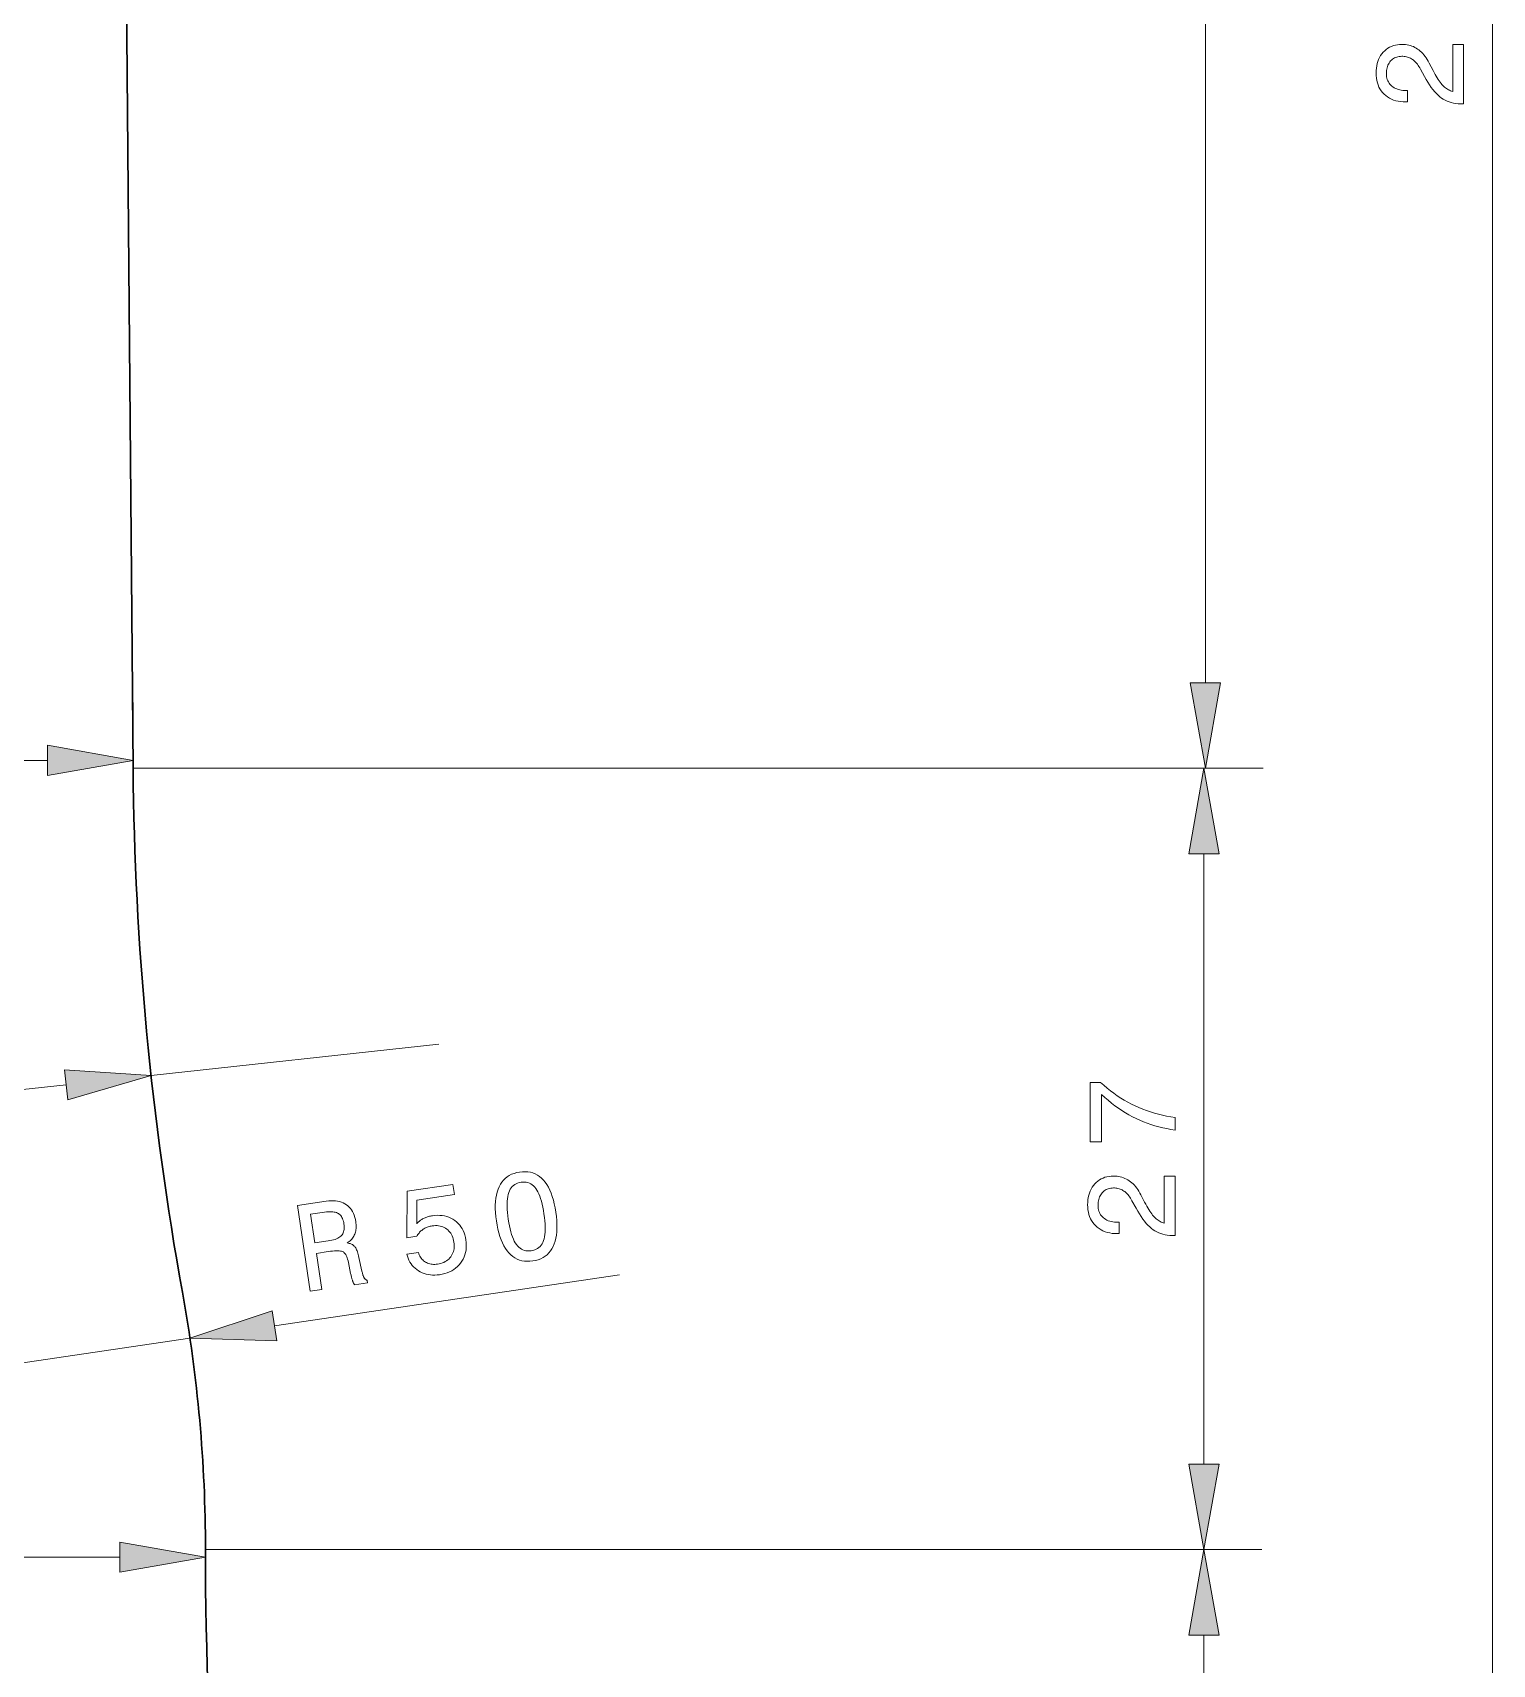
# Model space of a CAD drawing. Extents: x 0 to 297, y 0 to 529.
# Drawn here: x 161.9 to 212.4, y 182.9 to 239.3 of the extents above; entities that cross this region are included whole.
import ezdxf

# ---------------------------------------------------------------- set-up
doc = ezdxf.new("R2010")
doc.units = 0

msp = doc.modelspace()

# ---------------------------------------------------------------- linework, layer by layer
at = {"color": 7, "lineweight": 13}
for p, q in [((212.369, 149.806), (212.369, 344.897)), ((202.45, 216.806), (202.45, 267.897)), ((134.75, 214.125), (162.441, 214.125)), ((165.396, 213.852), (204.402, 213.852)), ((165.396, 213.852), (204.45, 213.852)), ((202.402, 189.806), (202.402, 210.897)), ((163.079, 202.916), (139.746, 200.384)), ((167.896, 186.852), (204.402, 186.852)), ((167.896, 186.852), (204.402, 186.852)), ((132.25, 186.589), (164.941, 186.589)), ((202.402, 157.806), (202.402, 183.897))]:
    msp.add_line(p, q, dxfattribs=at)
at = {"color": 7, "lineweight": 30}
msp.add_line((164.896, 270.852), (165.396, 213.852), dxfattribs=at)
at = {"color": 7, "lineweight": 13, "ltscale": 0.056835}
msp.add_line((165.396, 213.852), (165.396, 216.125), dxfattribs=at)
at = {"color": 7, "lineweight": 13, "ltscale": 0.25}
for p, q in [((175.958, 204.313), (166.017, 203.235)), ((157.467, 192.693), (167.36, 194.153))]:
    msp.add_line(p, q, dxfattribs=at)
at = {"color": 7, "lineweight": 13, "ltscale": 0.30114}
msp.add_line((170.282, 194.585), (182.199, 196.344), dxfattribs=at)
at = {"color": 7, "lineweight": 13, "ltscale": 0.056581}
msp.add_line((167.896, 186.852), (167.896, 184.589), dxfattribs=at)
at = {"color": 7, "lineweight": 13}
for points in [[(211.369, 236.81), (211.356, 236.81), (211.268, 236.812), (211.184, 236.819), (211.102, 236.829), (211.023, 236.843), (210.948, 236.862), (210.875, 236.885), (210.805, 236.912), (210.738, 236.943), (210.674, 236.978), (210.613, 237.017), (210.553, 237.062), (210.494, 237.113), (210.434, 237.171), (210.375, 237.235), (210.316, 237.307), (210.257, 237.385), (210.198, 237.469), (210.139, 237.561), (210.08, 237.659), (210.021, 237.763), (209.882, 238.018), (209.857, 238.063), (209.831, 238.105), (209.805, 238.145), (209.778, 238.182), (209.75, 238.217), (209.722, 238.249), (209.693, 238.279), (209.664, 238.306), (209.634, 238.331), (209.603, 238.353), (209.571, 238.374), (209.539, 238.391), (209.505, 238.407), (209.47, 238.421), (209.434, 238.433), (209.398, 238.442), (209.36, 238.449), (209.321, 238.455), (209.28, 238.458), (209.239, 238.459), (209.192, 238.457), (209.148, 238.452), (209.105, 238.444), (209.063, 238.433), (209.024, 238.418), (208.986, 238.4), (208.951, 238.379), (208.917, 238.354), (208.885, 238.327), (208.854, 238.296), (208.827, 238.262), (208.802, 238.226), (208.78, 238.188), (208.761, 238.147), (208.745, 238.104), (208.731, 238.06), (208.721, 238.013), (208.714, 237.963), (208.709, 237.912), (208.708, 237.858), (208.71, 237.805), (208.715, 237.754), (208.725, 237.705), (208.738, 237.659), (208.754, 237.615), (208.775, 237.573), (208.799, 237.534), (208.827, 237.496), (208.858, 237.462), (208.893, 237.429), (208.932, 237.399), (208.973, 237.372), (209.017, 237.349), (209.064, 237.329), (209.114, 237.311), (209.166, 237.297), (209.221, 237.286), (209.279, 237.278), (209.34, 237.274), (209.404, 237.272), (209.439, 237.272), (209.439, 236.88), (209.378, 236.88), (209.285, 236.883), (209.197, 236.891), (209.111, 236.904), (209.03, 236.923), (208.953, 236.947), (208.88, 236.977), (208.811, 237.012), (208.746, 237.053), (208.684, 237.098), (208.627, 237.15), (208.574, 237.206), (208.527, 237.265), (208.485, 237.329), (208.449, 237.396), (208.419, 237.468), (208.394, 237.543), (208.374, 237.621), (208.361, 237.704), (208.352, 237.791), (208.35, 237.881), (208.352, 237.968), (208.359, 238.052), (208.372, 238.132), (208.389, 238.208), (208.411, 238.282), (208.438, 238.351), (208.47, 238.418), (208.507, 238.481), (208.549, 238.541), (208.596, 238.597), (208.647, 238.649), (208.701, 238.695), (208.758, 238.736), (208.818, 238.772), (208.881, 238.802), (208.948, 238.826), (209.017, 238.845), (209.089, 238.859), (209.165, 238.867), (209.243, 238.87), (209.305, 238.868), (209.364, 238.864), (209.422, 238.856), (209.479, 238.844), (209.534, 238.83), (209.588, 238.812), (209.64, 238.792), (209.69, 238.767), (209.739, 238.74), (209.786, 238.71), (209.832, 238.676), (209.877, 238.639), (209.92, 238.598), (209.963, 238.555), (210.004, 238.507), (210.043, 238.457), (210.082, 238.403), (210.119, 238.345), (210.155, 238.285), (210.19, 238.221), (210.319, 237.968), (210.356, 237.898), (210.392, 237.832), (210.428, 237.77), (210.463, 237.712), (210.497, 237.658), (210.531, 237.608), (210.564, 237.563), (210.596, 237.521), (210.627, 237.484), (210.658, 237.45), (210.689, 237.42), (210.72, 237.392), (210.752, 237.365), (210.785, 237.342), (210.819, 237.32), (210.853, 237.3), (210.888, 237.282), (210.924, 237.267), (210.96, 237.254), (210.997, 237.242), (210.997, 238.87), (211.369, 238.87)], [(201.929, 216.806), (202.45, 213.852), (202.971, 216.806)], [(162.441, 213.604), (165.396, 214.125), (162.441, 214.646)], [(202.923, 210.897), (202.402, 213.852), (201.881, 210.897)], [(163.136, 202.398), (166.017, 203.235), (163.023, 203.434)], [(201.402, 201.35), (201.258, 201.372), (201.116, 201.397), (200.977, 201.427), (200.839, 201.461), (200.704, 201.498), (200.57, 201.54), (200.438, 201.586), (200.309, 201.636), (200.181, 201.69), (200.056, 201.748), (199.931, 201.81), (199.808, 201.877), (199.687, 201.949), (199.566, 202.025), (199.446, 202.106), (199.327, 202.191), (199.21, 202.282), (199.093, 202.376), (198.978, 202.476), (198.863, 202.58), (198.863, 200.939), (198.469, 200.939), (198.469, 202.995), (198.827, 202.995), (198.94, 202.895), (199.053, 202.798), (199.169, 202.706), (199.286, 202.619), (199.405, 202.535), (199.526, 202.456), (199.648, 202.381), (199.772, 202.31), (199.898, 202.243), (200.025, 202.181), (200.154, 202.123), (200.285, 202.069), (200.418, 202.019), (200.553, 201.973), (200.69, 201.932), (200.828, 201.894), (200.969, 201.861), (201.111, 201.832), (201.255, 201.807), (201.402, 201.787)], [(177.95, 198.206), (177.931, 198.354), (177.918, 198.495), (177.912, 198.629), (177.912, 198.757), (177.918, 198.879), (177.931, 198.994), (177.95, 199.103), (177.975, 199.206), (178.006, 199.302), (178.044, 199.391), (178.088, 199.474), (178.138, 199.55), (178.194, 199.618), (178.255, 199.68), (178.323, 199.734), (178.397, 199.781), (178.477, 199.821), (178.562, 199.853), (178.654, 199.879), (178.751, 199.897), (178.851, 199.908), (178.946, 199.91), (179.038, 199.904), (179.126, 199.889), (179.211, 199.866), (179.291, 199.834), (179.368, 199.793), (179.441, 199.744), (179.51, 199.687), (179.575, 199.621), (179.637, 199.546), (179.694, 199.464), (179.747, 199.373), (179.796, 199.274), (179.841, 199.167), (179.882, 199.052), (179.919, 198.929), (179.952, 198.797), (179.98, 198.657), (180.005, 198.51), (180.024, 198.362), (180.037, 198.22), (180.043, 198.085), (180.044, 197.957), (180.038, 197.835), (180.026, 197.72), (180.007, 197.612), (179.982, 197.51), (179.951, 197.415), (179.914, 197.326), (179.87, 197.245), (179.821, 197.17), (179.765, 197.102), (179.703, 197.042), (179.636, 196.988), (179.562, 196.941), (179.481, 196.902), (179.395, 196.869), (179.303, 196.844), (179.205, 196.825), (179.106, 196.815), (179.011, 196.813), (178.92, 196.819), (178.832, 196.834), (178.748, 196.857), (178.667, 196.889), (178.59, 196.93), (178.517, 196.979), (178.448, 197.036), (178.382, 197.102), (178.32, 197.177), (178.262, 197.259), (178.208, 197.349), (178.159, 197.448), (178.114, 197.554), (178.073, 197.668), (178.036, 197.791), (178.003, 197.921), (177.975, 198.06)], [(201.402, 197.699), (201.389, 197.699), (201.301, 197.701), (201.217, 197.707), (201.135, 197.718), (201.057, 197.732), (200.981, 197.751), (200.908, 197.773), (200.838, 197.8), (200.771, 197.831), (200.707, 197.866), (200.646, 197.906), (200.586, 197.95), (200.527, 198.002), (200.467, 198.06), (200.408, 198.124), (200.349, 198.195), (200.29, 198.273), (200.231, 198.358), (200.172, 198.449), (200.113, 198.547), (200.054, 198.652), (199.915, 198.907), (199.89, 198.952), (199.864, 198.994), (199.838, 199.034), (199.811, 199.071), (199.783, 199.106), (199.755, 199.138), (199.726, 199.168), (199.697, 199.195), (199.667, 199.22), (199.636, 199.242), (199.604, 199.262), (199.572, 199.28), (199.538, 199.296), (199.503, 199.31), (199.468, 199.321), (199.431, 199.331), (199.393, 199.338), (199.354, 199.343), (199.314, 199.347), (199.272, 199.348), (199.226, 199.346), (199.181, 199.341), (199.138, 199.333), (199.096, 199.322), (199.057, 199.307), (199.019, 199.289), (198.984, 199.268), (198.95, 199.243), (198.918, 199.215), (198.888, 199.184), (198.86, 199.15), (198.835, 199.114), (198.813, 199.076), (198.794, 199.036), (198.778, 198.993), (198.764, 198.948), (198.754, 198.901), (198.747, 198.852), (198.743, 198.801), (198.741, 198.747), (198.743, 198.694), (198.748, 198.643), (198.758, 198.594), (198.771, 198.548), (198.787, 198.504), (198.808, 198.462), (198.832, 198.422), (198.86, 198.385), (198.891, 198.35), (198.927, 198.318), (198.965, 198.288), (199.006, 198.261), (199.05, 198.238), (199.097, 198.217), (199.147, 198.2), (199.199, 198.186), (199.254, 198.175), (199.312, 198.167), (199.373, 198.162), (199.437, 198.161), (199.473, 198.161), (199.473, 197.769), (199.411, 197.769), (199.319, 197.771), (199.23, 197.779), (199.145, 197.793), (199.064, 197.812), (198.986, 197.836), (198.913, 197.866), (198.844, 197.901), (198.779, 197.941), (198.717, 197.987), (198.66, 198.038), (198.607, 198.094), (198.56, 198.154), (198.518, 198.218), (198.482, 198.285), (198.452, 198.356), (198.427, 198.431), (198.408, 198.51), (198.394, 198.593), (198.385, 198.68), (198.383, 198.77), (198.385, 198.857), (198.393, 198.94), (198.405, 199.02), (198.422, 199.097), (198.444, 199.17), (198.471, 199.24), (198.504, 199.307), (198.541, 199.37), (198.582, 199.429), (198.629, 199.486), (198.68, 199.538), (198.734, 199.584), (198.791, 199.625), (198.851, 199.66), (198.914, 199.69), (198.981, 199.715), (199.05, 199.734), (199.122, 199.748), (199.198, 199.756), (199.277, 199.759), (199.338, 199.757), (199.397, 199.752), (199.456, 199.744), (199.512, 199.733), (199.567, 199.719), (199.621, 199.701), (199.673, 199.68), (199.723, 199.656), (199.772, 199.629), (199.819, 199.599), (199.865, 199.565), (199.91, 199.528), (199.954, 199.487), (199.996, 199.443), (200.037, 199.396), (200.077, 199.346), (200.115, 199.292), (200.152, 199.234), (200.188, 199.173), (200.223, 199.109), (200.352, 198.856), (200.389, 198.786), (200.425, 198.72), (200.461, 198.658), (200.496, 198.601), (200.53, 198.547), (200.564, 198.497), (200.597, 198.451), (200.629, 198.41), (200.66, 198.372), (200.691, 198.339), (200.722, 198.309), (200.753, 198.28), (200.785, 198.254), (200.818, 198.23), (200.852, 198.208), (200.886, 198.189), (200.921, 198.171), (200.957, 198.156), (200.993, 198.142), (201.031, 198.131), (201.031, 199.759), (201.402, 199.759)], [(174.857, 197.061), (175.253, 197.12), (175.268, 197.076), (175.285, 197.034), (175.304, 196.995), (175.326, 196.958), (175.349, 196.923), (175.375, 196.891), (175.403, 196.862), (175.433, 196.834), (175.465, 196.809), (175.499, 196.787), (175.535, 196.767), (175.573, 196.749), (175.611, 196.735), (175.651, 196.724), (175.693, 196.715), (175.736, 196.71), (175.78, 196.707), (175.825, 196.707), (175.872, 196.71), (175.92, 196.715), (175.978, 196.726), (176.034, 196.74), (176.086, 196.757), (176.136, 196.777), (176.182, 196.801), (176.226, 196.827), (176.267, 196.858), (176.305, 196.891), (176.341, 196.928), (176.373, 196.968), (176.402, 197.01), (176.427, 197.055), (176.448, 197.101), (176.465, 197.148), (176.478, 197.198), (176.487, 197.249), (176.492, 197.302), (176.493, 197.357), (176.491, 197.414), (176.484, 197.472), (176.473, 197.531), (176.46, 197.587), (176.443, 197.64), (176.422, 197.69), (176.399, 197.737), (176.372, 197.781), (176.342, 197.822), (176.309, 197.86), (176.273, 197.895), (176.233, 197.927), (176.191, 197.956), (176.147, 197.981), (176.101, 198.001), (176.053, 198.018), (176.003, 198.031), (175.952, 198.04), (175.898, 198.045), (175.842, 198.046), (175.785, 198.043), (175.725, 198.036), (175.691, 198.03), (175.657, 198.023), (175.625, 198.015), (175.593, 198.005), (175.562, 197.994), (175.532, 197.982), (175.503, 197.968), (175.474, 197.954), (175.446, 197.938), (175.419, 197.92), (175.393, 197.902), (175.368, 197.882), (175.344, 197.861), (175.321, 197.838), (175.298, 197.815), (175.277, 197.79), (175.256, 197.764), (175.237, 197.737), (175.218, 197.709), (175.2, 197.679), (174.86, 197.629), (174.862, 199.236), (176.447, 199.47), (176.499, 199.119), (175.199, 198.928), (175.198, 198.111), (175.217, 198.133), (175.237, 198.154), (175.258, 198.174), (175.279, 198.193), (175.302, 198.211), (175.326, 198.229), (175.35, 198.246), (175.375, 198.262), (175.401, 198.277), (175.428, 198.291), (175.456, 198.305), (175.485, 198.318), (175.514, 198.329), (175.544, 198.34), (175.574, 198.35), (175.606, 198.36), (175.638, 198.368), (175.67, 198.375), (175.703, 198.381), (175.737, 198.387), (175.827, 198.397), (175.914, 198.402), (175.999, 198.401), (176.08, 198.393), (176.159, 198.38), (176.236, 198.361), (176.309, 198.336), (176.379, 198.304), (176.447, 198.267), (176.512, 198.224), (176.574, 198.176), (176.63, 198.124), (176.681, 198.067), (176.727, 198.007), (176.767, 197.942), (176.803, 197.873), (176.834, 197.799), (176.86, 197.722), (176.88, 197.64), (176.896, 197.554), (176.906, 197.462), (176.911, 197.373), (176.908, 197.286), (176.9, 197.202), (176.884, 197.121), (176.863, 197.042), (176.835, 196.966), (176.801, 196.892), (176.76, 196.822), (176.712, 196.754), (176.66, 196.69), (176.603, 196.631), (176.541, 196.577), (176.475, 196.529), (176.405, 196.486), (176.33, 196.448), (176.251, 196.416), (176.167, 196.389), (176.079, 196.367), (175.987, 196.35), (175.904, 196.34), (175.823, 196.336), (175.745, 196.336), (175.669, 196.342), (175.594, 196.353), (175.522, 196.369), (175.453, 196.39), (175.385, 196.416), (175.32, 196.448), (175.256, 196.484), (175.196, 196.525), (175.141, 196.57), (175.089, 196.619), (175.043, 196.671), (175.001, 196.727), (174.963, 196.786), (174.93, 196.849), (174.901, 196.916), (174.877, 196.987)], [(178.359, 198.267), (178.378, 198.148), (178.399, 198.036), (178.423, 197.93), (178.448, 197.832), (178.475, 197.741), (178.504, 197.657), (178.536, 197.58), (178.569, 197.51), (178.604, 197.447), (178.642, 197.391), (178.682, 197.342), (178.724, 197.298), (178.769, 197.261), (178.816, 197.231), (178.866, 197.206), (178.918, 197.188), (178.973, 197.175), (179.031, 197.169), (179.091, 197.169), (179.153, 197.176), (179.215, 197.188), (179.273, 197.205), (179.326, 197.227), (179.376, 197.255), (179.42, 197.287), (179.461, 197.325), (179.497, 197.367), (179.529, 197.415), (179.556, 197.468), (179.58, 197.526), (179.599, 197.59), (179.614, 197.66), (179.625, 197.737), (179.633, 197.82), (179.636, 197.909), (179.635, 198.004), (179.631, 198.106), (179.622, 198.214), (179.61, 198.328), (179.594, 198.449), (179.574, 198.57), (179.553, 198.683), (179.53, 198.789), (179.505, 198.888), (179.478, 198.98), (179.449, 199.065), (179.418, 199.142), (179.385, 199.212), (179.35, 199.275), (179.313, 199.33), (179.274, 199.379), (179.233, 199.422), (179.188, 199.459), (179.141, 199.489), (179.092, 199.513), (179.039, 199.532), (178.984, 199.544), (178.927, 199.55), (178.867, 199.549), (178.804, 199.543), (178.742, 199.531), (178.684, 199.514), (178.631, 199.491), (178.582, 199.464), (178.537, 199.431), (178.497, 199.393), (178.46, 199.35), (178.428, 199.301), (178.4, 199.248), (178.376, 199.189), (178.357, 199.124), (178.341, 199.054), (178.329, 198.977), (178.322, 198.894), (178.318, 198.805), (178.318, 198.71), (178.323, 198.608), (178.331, 198.501), (178.343, 198.387)], [(171.516, 195.778), (171.079, 198.741), (172.07, 198.888), (172.155, 198.898), (172.238, 198.904), (172.316, 198.904), (172.392, 198.9), (172.463, 198.891), (172.532, 198.876), (172.596, 198.857), (172.657, 198.833), (172.715, 198.804), (172.769, 198.77), (172.819, 198.732), (172.865, 198.688), (172.908, 198.64), (172.946, 198.588), (172.98, 198.531), (173.01, 198.469), (173.036, 198.402), (173.059, 198.331), (173.077, 198.256), (173.091, 198.175), (173.097, 198.127), (173.101, 198.08), (173.103, 198.034), (173.102, 197.99), (173.1, 197.946), (173.095, 197.904), (173.088, 197.863), (173.078, 197.824), (173.067, 197.785), (173.053, 197.748), (173.037, 197.712), (173.019, 197.677), (172.999, 197.644), (172.977, 197.611), (172.952, 197.581), (172.926, 197.551), (172.897, 197.523), (172.866, 197.496), (172.833, 197.47), (172.798, 197.446), (172.831, 197.44), (172.863, 197.433), (172.893, 197.424), (172.921, 197.413), (172.947, 197.402), (172.972, 197.388), (172.996, 197.374), (173.017, 197.358), (173.037, 197.34), (173.055, 197.321), (173.072, 197.299), (173.089, 197.274), (173.105, 197.246), (173.12, 197.214), (173.135, 197.178), (173.15, 197.14), (173.164, 197.097), (173.177, 197.051), (173.19, 197.002), (173.202, 196.949), (173.304, 196.472), (173.311, 196.442), (173.318, 196.414), (173.325, 196.387), (173.332, 196.362), (173.339, 196.339), (173.347, 196.317), (173.354, 196.298), (173.362, 196.279), (173.37, 196.263), (173.378, 196.249), (173.386, 196.235), (173.395, 196.223), (173.404, 196.211), (173.414, 196.2), (173.425, 196.19), (173.436, 196.181), (173.447, 196.172), (173.46, 196.164), (173.472, 196.158), (173.486, 196.152), (173.498, 196.07), (173.049, 196.004), (173.042, 196.013), (173.035, 196.023), (173.028, 196.035), (173.021, 196.047), (173.014, 196.06), (173.007, 196.074), (173, 196.089), (172.993, 196.106), (172.987, 196.123), (172.98, 196.141), (172.974, 196.16), (172.967, 196.181), (172.96, 196.203), (172.954, 196.226), (172.947, 196.251), (172.94, 196.277), (172.933, 196.305), (172.926, 196.333), (172.92, 196.364), (172.913, 196.395), (172.835, 196.776), (172.823, 196.831), (172.809, 196.882), (172.795, 196.929), (172.779, 196.971), (172.762, 197.01), (172.744, 197.043), (172.725, 197.073), (172.704, 197.098), (172.683, 197.119), (172.661, 197.136), (172.635, 197.149), (172.603, 197.159), (172.565, 197.167), (172.521, 197.172), (172.472, 197.175), (172.416, 197.175), (172.355, 197.172), (172.287, 197.167), (172.214, 197.158), (172.135, 197.148), (171.728, 197.088), (171.913, 195.836)], [(172.013, 198.508), (171.529, 198.437), (171.674, 197.451), (172.131, 197.518), (172.199, 197.529), (172.261, 197.542), (172.32, 197.556), (172.373, 197.572), (172.423, 197.59), (172.467, 197.61), (172.507, 197.631), (172.543, 197.654), (172.574, 197.678), (172.6, 197.704), (172.623, 197.733), (172.642, 197.764), (172.658, 197.797), (172.671, 197.834), (172.681, 197.872), (172.687, 197.914), (172.691, 197.958), (172.691, 198.005), (172.688, 198.054), (172.681, 198.106), (172.673, 198.157), (172.661, 198.205), (172.648, 198.249), (172.632, 198.29), (172.614, 198.327), (172.594, 198.361), (172.572, 198.391), (172.547, 198.419), (172.52, 198.442), (172.49, 198.463), (172.458, 198.48), (172.422, 198.495), (172.383, 198.506), (172.341, 198.515), (172.295, 198.521), (172.245, 198.524), (172.192, 198.525), (172.136, 198.522), (172.076, 198.517)], [(170.206, 195.1), (167.36, 194.153), (170.358, 194.069)], [(201.881, 189.806), (202.402, 186.852), (202.923, 189.806)], [(164.941, 186.068), (167.896, 186.589), (164.941, 187.11)], [(202.923, 183.897), (202.402, 186.852), (201.881, 183.897)]]:
    msp.add_lwpolyline(points, close=True, dxfattribs=at)
at = {"color": 7, "lineweight": 30}
for centre, radius, start, end in [((272.511, 214.791), 107.119, 180.50259, 190.24304), ((117.896, 186.852), 50, 0, 10.243), ((301.119, 186.852), 133.223, 179.99999, 189.29016)]:
    msp.add_arc(centre, radius, start, end, dxfattribs=at)
at = {"color": 7, "lineweight": 13}
for points in [[(201.929, 216.806), (202.45, 213.852), (201.929, 216.806), (202.971, 216.806)], [(162.441, 213.604), (165.396, 214.125), (162.441, 213.604), (162.441, 214.646)], [(202.923, 210.897), (202.402, 213.852), (202.923, 210.897), (201.881, 210.897)], [(163.136, 202.398), (166.017, 203.235), (163.136, 202.398), (163.023, 203.434)], [(170.206, 195.1), (167.36, 194.153), (170.206, 195.1), (170.358, 194.069)], [(201.881, 189.806), (202.402, 186.852), (201.881, 189.806), (202.923, 189.806)], [(164.941, 186.068), (167.896, 186.589), (164.941, 186.068), (164.941, 187.11)], [(202.923, 183.897), (202.402, 186.852), (202.923, 183.897), (201.881, 183.897)]]:
    msp.add_solid(points, dxfattribs=at)

doc.saveas('drawing.dxf')
